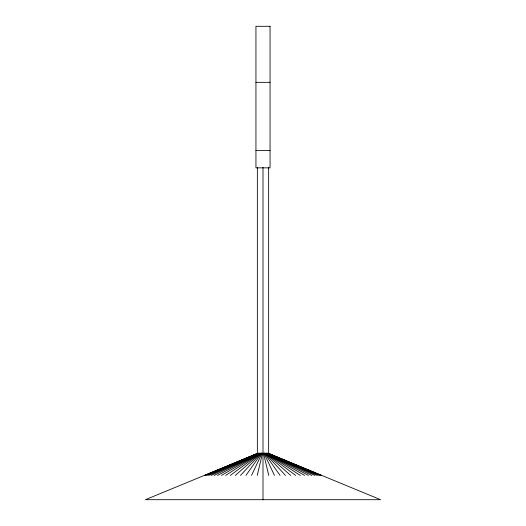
<?xml version="1.0" encoding="UTF-8"?>
<svg xmlns="http://www.w3.org/2000/svg" width="526" height="526" viewBox="0 0 526 526"><rect width="100%" height="100%" fill="white"/><g stroke="black" fill="none" stroke-linecap="round" stroke-linejoin="round"><path stroke-width="0.79" d="M263 453.977L263 167.307M257.24 475.425L262.441 453.497M251.533 475.425L261.955 453.359M245.931 475.425L261.619 453.116M240.5 475.425L261.356 452.925M235.286 475.425L260.534 453.307M230.335 475.425L260.39 453.09M225.707 475.425L259.607 453.359M221.433 475.425L259.476 453.208M217.554 475.425L259.39 453.077M214.121 475.425L258.621 453.327M211.15 475.425L258.555 453.228M208.684 475.425L258.536 453.142M206.744 475.425L257.747 453.419M205.337 475.425L257.76 453.359L145.419 499.7L380.581 499.7L268.273 453.327L320.663 475.425M204.496 475.425L257.747 453.327M255.945 82.332L270.055 82.332M255.945 150.456L270.055 150.456M268.253 453.327L321.504 475.425M268.253 453.419L319.256 475.425M267.464 453.142L317.316 475.425M267.445 453.228L314.85 475.425M267.379 453.327L311.879 475.425M266.61 453.077L308.446 475.425M266.524 453.208L304.567 475.425M266.393 453.359L300.293 475.425M265.61 453.09L295.665 475.425M265.466 453.307L290.714 475.425M264.644 452.925L285.5 475.425M264.381 453.116L280.069 475.425M264.045 453.359L274.467 475.425M263.559 453.497L268.76 475.425M268.641 167.307L268.641 453.977M263 452.768L263 499.7M257.359 167.307L257.359 453.977M270.055 26.3L255.945 26.3L255.945 167.853L270.055 167.853L270.055 26.3"/></g></svg>
